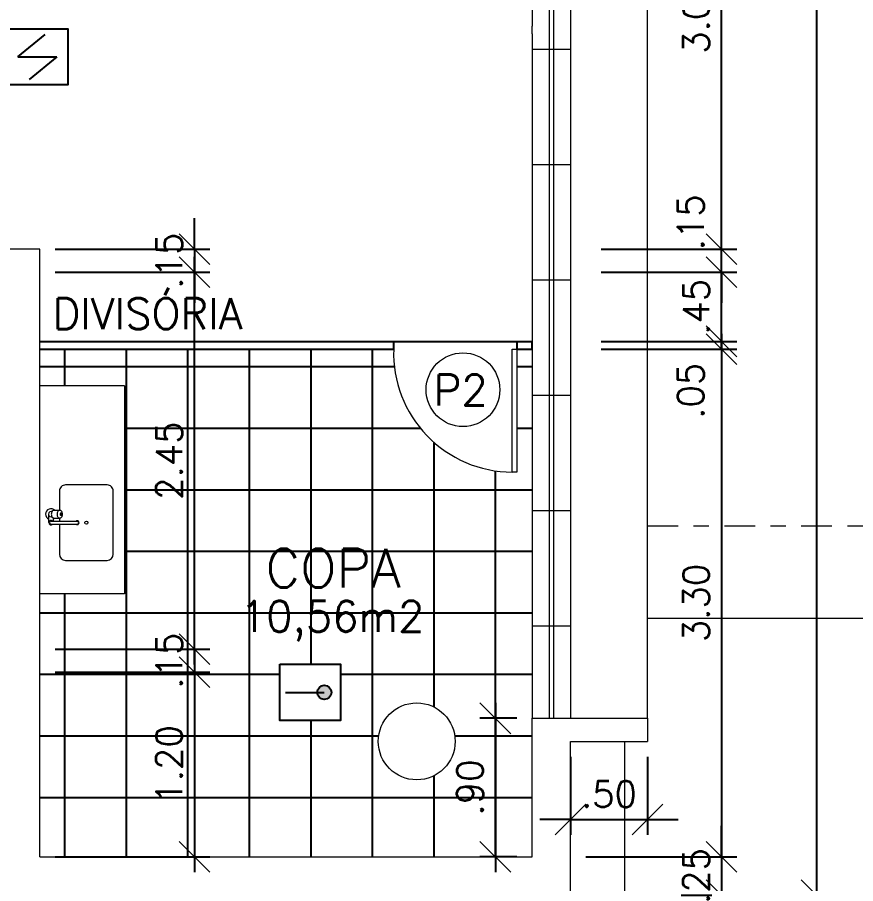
# Model space of a CAD drawing. Header units: millimetres. Extents: x 521 to 1055, y 261 to 520.
# Drawn here: x 578.09 to 583.54, y 287.04 to 292.67 of the extents above; entities that cross this region are included whole.
import ezdxf
from ezdxf.enums import TextEntityAlignment as Align

# ---------------------------------------------------------------- set-up
doc = ezdxf.new("R2010")
doc.units = ezdxf.units.MM
doc.linetypes.add('CONTINU', pattern=[0])
doc.linetypes.add('DASHDOT', pattern=[1, 0.5, -0.25, 0, -0.25])
doc.layers.add('0.1', color=8, linetype='Continuous', lineweight=13)
doc.layers.add('ppci', color=8, linetype='Continuous')
doc.styles.add('ROMANS', font='romans')
doc.styles.get("Standard").update_dxf_attribs({"font": 'romans.shx'})
doc.dimstyles.new('Fares Eng - 50', dxfattribs={"dimscale": 2, "dimtxt": 0.085, "dimasz": 0.1, "dimexe": 0.05, "dimexo": 0.05, "dimgap": 0.04, "dimtad": 1, "dimzin": 4, "dimdsep": 46, "dimtxsty": 'ROMANS', "dimblk1": 'OBLIQUE', "dimblk2": 'OBLIQUE', "dimsah": 1, "dimcen": 0.05, "dimdle": 0.05, "dimclrd": 8, "dimclre": 8, "dimclrt": 8, "dimaunit": 1, "dimadec": 0, "dimazin": 0, "dimtfac": 1, "dimtix": 1, "dimtmove": 2, "dimatfit": 0, "dimldrblk": 'OPEN90', "dimfxl": 1, "dimtolj": 1, "dimtzin": 0, "dimarcsym": 0})

# ---------------------------------------------------------------- blocks, each defined once
blk = doc.blocks.new('_OBLIQUE')
at = {"color": 0, "linetype": 'ByBlock'}
blk.add_line((-0.5, -0.5), (0.5, 0.5), dxfattribs=at)
blk = doc.blocks.new('*D1638')
at = {"layer": '0.1', "color": 8, "linetype": 'CONTINU', "lineweight": -2, "transparency": 16777216}
for p, q in [((581.6877410264082, 287.8644788319042), (581.6877410264082, 287.3567541056951)), ((582.1877410264082, 287.8644788319042), (582.1877410264082, 287.3567541056951)), ((581.6877410264082, 287.4567541056952), (581.4877410264081, 287.4567541056952)), ((581.6877410264082, 287.4567541056952), (582.1877410264082, 287.4567541056952)), ((582.1877410264082, 287.4567541056952), (582.3877410264082, 287.4567541056952))]:
    blk.add_line(p, q, dxfattribs=at)
at = {"layer": 'DEFPOINTS', "color": 0, "linetype": 'CONTINU', "lineweight": -2, "transparency": 16777216}
for p in [(581.6877410264082, 287.9644788319042), (582.1877410264082, 287.9644788319042), (582.1877410264082, 287.4567541056952)]:
    blk.add_point(p, dxfattribs=at)
at = {"layer": '0.1', "color": 8, "linetype": 'CONTINU', "lineweight": -2, "transparency": 16777216, "xscale": 0.2, "yscale": 0.2, "zscale": 0.2}
blk.add_blockref('_OBLIQUE', (581.6877410264082, 287.4567541056952), dxfattribs=at)
at = {"layer": '0.1', "color": 8, "linetype": 'CONTINU', "lineweight": -2, "transparency": 16777216, "xscale": 0.2, "yscale": 0.2, "zscale": 0.2, "rotation": 180}
blk.add_blockref('_OBLIQUE', (582.1877410264082, 287.4567541056952), dxfattribs=at)
at = {"layer": '0.1', "color": 8, "linetype": 'CONTINU', "transparency": 16777216, "insert": (581.9377410264082, 287.6217541056952), "char_height": 0.17, "attachment_point": 5, "style": 'ROMANS'}
blk.add_mtext('\\A1;.50', dxfattribs=at)
blk = doc.blocks.new('_Open90')
at = {"color": 0, "linetype": 'ByBlock', "lineweight": -2}
for p, q in [((-0.5, 0.5), (0, 0)), ((0, 0), (-1, 0)), ((0, 0), (-0.5, -0.5))]:
    blk.add_line(p, q, dxfattribs=at)
blk = doc.blocks.new('*D1648')
at = {"layer": '0.1', "color": 8, "linetype": 'CONTINU', "lineweight": -2, "transparency": 16777216}
for p, q in [((581.198797605894, 288.2144788319042), (581.198797605894, 287.1144788319041)), ((581.3377410264084, 288.1144788319041), (581.098797605894, 288.1144788319041)), ((581.3377410264084, 287.2144788319042), (581.098797605894, 287.2144788319042))]:
    blk.add_line(p, q, dxfattribs=at)
at = {"layer": 'DEFPOINTS', "color": 0, "linetype": 'CONTINU', "lineweight": -2, "transparency": 16777216}
for p in [(581.4377410264084, 288.1144788319041), (581.198797605894, 287.2144788319042), (581.4377410264084, 287.2144788319042)]:
    blk.add_point(p, dxfattribs=at)
at = {"layer": '0.1', "color": 8, "linetype": 'CONTINU', "lineweight": -2, "transparency": 16777216, "xscale": 0.2, "yscale": 0.2, "zscale": 0.2}
for p, rotation in [((581.198797605894, 288.1144788319041), 90), ((581.198797605894, 287.2144788319042), 270)]:
    blk.add_blockref('_OBLIQUE', p, dxfattribs=dict(at, rotation=rotation))
at = {"layer": '0.1', "color": 8, "linetype": 'CONTINU', "transparency": 16777216, "insert": (581.0337976058939, 287.6644788319042), "char_height": 0.17, "attachment_point": 5, "rotation": 90, "style": 'ROMANS'}
blk.add_mtext('\\A1;.90', dxfattribs=at)
blk = doc.blocks.new('*D1444')
at = {"layer": '0.1', "color": 8, "linetype": 'CONTINU', "lineweight": -2, "transparency": 16777216}
for p, q in [((582.6692367868156, 287.2144788319042), (582.6692367868156, 287.4144788319041)), ((581.7877410264084, 287.2144788319042), (582.7692367868157, 287.2144788319042)), ((582.6692367868156, 287.2144788319042), (582.6692367868156, 286.9644788319042)), ((581.7877410264084, 286.9644788319042), (582.7692367868157, 286.9644788319042)), ((582.6692367868156, 286.9644788319042), (582.6692367868156, 286.7644788319042))]:
    blk.add_line(p, q, dxfattribs=at)
at = {"layer": 'DEFPOINTS', "color": 0, "linetype": 'CONTINU', "lineweight": -2, "transparency": 16777216}
for p in [(581.6877410264084, 287.2144788319042), (581.6877410264084, 286.9644788319042), (582.6692367868156, 286.9644788319042)]:
    blk.add_point(p, dxfattribs=at)
at = {"layer": '0.1', "color": 8, "linetype": 'CONTINU', "lineweight": -2, "transparency": 16777216, "xscale": 0.2, "yscale": 0.2, "zscale": 0.2}
for p, rotation in [((582.6692367868156, 287.2144788319042), 270), ((582.6692367868156, 286.9644788319042), 90)]:
    blk.add_blockref('_OBLIQUE', p, dxfattribs=dict(at, rotation=rotation))
at = {"layer": '0.1', "color": 8, "linetype": 'CONTINU', "transparency": 16777216, "insert": (582.5042367868156, 287.0894788319042), "char_height": 0.17, "attachment_point": 5, "rotation": 90, "style": 'ROMANS'}
blk.add_mtext('\\A1;.25', dxfattribs=at)
blk = doc.blocks.new('*D1445')
at = {"layer": '0.1', "color": 8, "linetype": 'CONTINU', "lineweight": -2, "transparency": 16777216}
for p, q in [((583.287947149269, 309.1144788319046), (583.287947149269, 286.8644788319041)), ((582.8692367868157, 309.0144788319046), (583.387947149269, 309.0144788319046)), ((582.8692367868157, 286.9644788319042), (583.387947149269, 286.9644788319042))]:
    blk.add_line(p, q, dxfattribs=at)
at = {"layer": 'DEFPOINTS', "color": 0, "linetype": 'CONTINU', "lineweight": -2, "transparency": 16777216}
for p in [(582.7692367868157, 309.0144788319046), (582.7692367868157, 286.9644788319042), (583.287947149269, 286.9644788319042)]:
    blk.add_point(p, dxfattribs=at)
at = {"layer": '0.1', "color": 8, "linetype": 'CONTINU', "lineweight": -2, "transparency": 16777216, "xscale": 0.2, "yscale": 0.2, "zscale": 0.2}
for p, rotation in [((583.287947149269, 309.0144788319046), 90), ((583.287947149269, 286.9644788319042), 270)]:
    blk.add_blockref('_OBLIQUE', p, dxfattribs=dict(at, rotation=rotation))
at = {"layer": '0.1', "color": 8, "linetype": 'CONTINU', "transparency": 16777216, "insert": (583.122947149269, 297.9894788319045), "char_height": 0.17, "attachment_point": 5, "rotation": 90, "style": 'ROMANS'}
blk.add_mtext('\\A1;22.05', dxfattribs=at)
blk = doc.blocks.new('*D1458')
at = {"layer": '0.1', "color": 8, "linetype": 'CONTINU', "lineweight": -2, "transparency": 16777216}
for p, q in [((579.2425919390752, 288.5644788319042), (579.2425919390752, 288.7644788319042)), ((578.3377410264083, 288.5644788319042), (579.3425919390752, 288.5644788319042)), ((579.2425919390752, 288.5644788319042), (579.2425919390752, 288.4144788319042)), ((578.3377410264083, 288.4144788319042), (579.3425919390752, 288.4144788319042)), ((579.2425919390752, 288.4144788319042), (579.2425919390752, 288.2144788319042))]:
    blk.add_line(p, q, dxfattribs=at)
at = {"layer": 'DEFPOINTS', "color": 0, "linetype": 'CONTINU', "lineweight": -2, "transparency": 16777216}
for p in [(578.2377410264082, 288.5644788319042), (578.2377410264082, 288.4144788319042), (579.2425919390752, 288.4144788319042)]:
    blk.add_point(p, dxfattribs=at)
at = {"layer": '0.1', "color": 8, "linetype": 'CONTINU', "lineweight": -2, "transparency": 16777216, "xscale": 0.2, "yscale": 0.2, "zscale": 0.2}
for p, rotation in [((579.2425919390752, 288.5644788319042), 270), ((579.2425919390752, 288.4144788319042), 90)]:
    blk.add_blockref('_OBLIQUE', p, dxfattribs=dict(at, rotation=rotation))
at = {"layer": '0.1', "color": 8, "linetype": 'CONTINU', "transparency": 16777216, "insert": (579.0775919390751, 288.4894788319043), "char_height": 0.17, "attachment_point": 5, "rotation": 90, "style": 'ROMANS'}
blk.add_mtext('\\A1;.15', dxfattribs=at)
blk = doc.blocks.new('*D1459')
at = {"layer": '0.1', "color": 8, "lineweight": -2, "transparency": 16777216}
for p, q in [((579.2425919390752, 288.5144788319042), (579.2425919390752, 287.1144788319043)), ((578.3377410264083, 288.4144788319042), (579.3425919390752, 288.4144788319042)), ((578.3377410264084, 287.2144788319043), (579.3425919390752, 287.2144788319043))]:
    blk.add_line(p, q, dxfattribs=at)
at = {"layer": 'DEFPOINTS', "color": 0, "lineweight": -2, "transparency": 16777216}
for p in [(578.2377410264082, 288.4144788319042), (578.2377410264083, 287.2144788319043), (579.2425919390752, 287.2144788319043)]:
    blk.add_point(p, dxfattribs=at)
at = {"layer": '0.1', "color": 8, "lineweight": -2, "transparency": 16777216, "xscale": 0.2, "yscale": 0.2, "zscale": 0.2}
for p, rotation in [((579.2425919390752, 288.4144788319042), 90), ((579.2425919390752, 287.2144788319043), 270)]:
    blk.add_blockref('_OBLIQUE', p, dxfattribs=dict(at, rotation=rotation))
at = {"layer": '0.1', "color": 8, "transparency": 16777216, "insert": (579.0775919390751, 287.8144788319043), "char_height": 0.17, "attachment_point": 5, "rotation": 90, "style": 'ROMANS'}
blk.add_mtext('\\A1;1.20', dxfattribs=at)
blk = doc.blocks.new('*D1460')
at = {"layer": '0.1', "color": 8, "linetype": 'CONTINU', "lineweight": -2, "transparency": 16777216}
for p, q in [((579.2425919390752, 291.1644788319043), (579.2425919390752, 291.3644788319043)), ((578.3377410264084, 291.1644788319043), (579.3425919390752, 291.1644788319043)), ((579.2425919390752, 291.1644788319043), (579.2425919390752, 291.0144788319042)), ((578.3377410264084, 291.0144788319042), (579.3425919390752, 291.0144788319042)), ((579.2425919390752, 291.0144788319042), (579.2425919390752, 290.8144788319042))]:
    blk.add_line(p, q, dxfattribs=at)
at = {"layer": 'DEFPOINTS', "color": 0, "linetype": 'CONTINU', "lineweight": -2, "transparency": 16777216}
for p in [(578.2377410264083, 291.1644788319043), (578.2377410264083, 291.0144788319042), (579.2425919390752, 291.0144788319042)]:
    blk.add_point(p, dxfattribs=at)
at = {"layer": '0.1', "color": 8, "linetype": 'CONTINU', "lineweight": -2, "transparency": 16777216, "xscale": 0.2, "yscale": 0.2, "zscale": 0.2}
for p, rotation in [((579.2425919390752, 291.1644788319043), 270), ((579.2425919390752, 291.0144788319042), 90)]:
    blk.add_blockref('_OBLIQUE', p, dxfattribs=dict(at, rotation=rotation))
at = {"layer": '0.1', "color": 8, "linetype": 'CONTINU', "transparency": 16777216, "insert": (579.0775919390751, 291.0894788319043), "char_height": 0.17, "attachment_point": 5, "rotation": 90, "style": 'ROMANS'}
blk.add_mtext('\\A1;.15', dxfattribs=at)
blk = doc.blocks.new('*D1461')
at = {"layer": '0.1', "color": 8, "linetype": 'CONTINU', "lineweight": -2, "transparency": 16777216}
for p, q in [((579.2425919390752, 288.4644788319042), (579.2425919390752, 291.1144788319043)), ((578.3377410264084, 291.0144788319042), (579.3425919390752, 291.0144788319042)), ((578.3377410264083, 288.5644788319042), (579.3425919390752, 288.5644788319042))]:
    blk.add_line(p, q, dxfattribs=at)
at = {"layer": 'DEFPOINTS', "color": 0, "linetype": 'CONTINU', "lineweight": -2, "transparency": 16777216}
for p in [(578.2377410264083, 291.0144788319042), (579.2425919390752, 291.0144788319042), (578.2377410264082, 288.5644788319042)]:
    blk.add_point(p, dxfattribs=at)
at = {"layer": '0.1', "color": 8, "linetype": 'CONTINU', "lineweight": -2, "transparency": 16777216, "xscale": 0.2, "yscale": 0.2, "zscale": 0.2}
for p, rotation in [((579.2425919390752, 291.0144788319042), 90), ((579.2425919390752, 288.5644788319042), 270)]:
    blk.add_blockref('_OBLIQUE', p, dxfattribs=dict(at, rotation=rotation))
at = {"layer": '0.1', "color": 8, "linetype": 'CONTINU', "transparency": 16777216, "insert": (579.0775919390751, 289.7894788319043), "char_height": 0.17, "attachment_point": 5, "rotation": 90, "style": 'ROMANS'}
blk.add_mtext('\\A1;2.45', dxfattribs=at)
blk = doc.blocks.new('*D1476')
at = {"layer": '0.1', "color": 8, "linetype": 'CONTINU', "lineweight": -2, "transparency": 16777216}
for p, q in [((582.6692367868156, 290.6144788319043), (582.6692367868156, 287.1144788319088)), ((581.8877410264078, 290.5144788319043), (582.7692367868157, 290.5144788319043)), ((581.8877410264084, 287.2144788319088), (582.7692367868157, 287.2144788319088))]:
    blk.add_line(p, q, dxfattribs=at)
at = {"layer": 'DEFPOINTS', "color": 0, "linetype": 'CONTINU', "lineweight": -2, "transparency": 16777216}
for p in [(581.7877410264077, 290.5144788319043), (581.7877410264084, 287.2144788319088), (582.6692367868156, 287.2144788319088)]:
    blk.add_point(p, dxfattribs=at)
at = {"layer": '0.1', "color": 8, "linetype": 'CONTINU', "lineweight": -2, "transparency": 16777216, "xscale": 0.2, "yscale": 0.2, "zscale": 0.2}
for p, rotation in [((582.6692367868156, 290.5144788319043), 90), ((582.6692367868156, 287.2144788319088), 270)]:
    blk.add_blockref('_OBLIQUE', p, dxfattribs=dict(at, rotation=rotation))
at = {"layer": '0.1', "color": 8, "linetype": 'CONTINU', "transparency": 16777216, "insert": (582.5042367868156, 288.8644788319066), "char_height": 0.17, "attachment_point": 5, "rotation": 90, "style": 'ROMANS'}
blk.add_mtext('\\A1;3.30', dxfattribs=at)
blk = doc.blocks.new('*D1477')
at = {"layer": '0.1', "color": 8, "linetype": 'CONTINU', "lineweight": -2, "transparency": 16777216}
for p, q in [((582.6692367868156, 291.164478831909), (582.6692367868156, 291.364478831909)), ((581.8877410264078, 291.164478831909), (582.7692367868157, 291.164478831909)), ((582.6692367868156, 291.0144788319089), (582.6692367868156, 291.164478831909)), ((581.8877410264078, 291.0144788319089), (582.7692367868157, 291.0144788319089)), ((582.6692367868156, 291.0144788319089), (582.6692367868156, 290.8144788319089))]:
    blk.add_line(p, q, dxfattribs=at)
at = {"layer": 'DEFPOINTS', "color": 0, "linetype": 'CONTINU', "lineweight": -2, "transparency": 16777216}
for p in [(581.7877410264077, 291.164478831909), (582.6692367868156, 291.164478831909), (581.7877410264077, 291.0144788319089)]:
    blk.add_point(p, dxfattribs=at)
at = {"layer": '0.1', "color": 8, "linetype": 'CONTINU', "lineweight": -2, "transparency": 16777216, "xscale": 0.2, "yscale": 0.2, "zscale": 0.2}
for p, rotation in [((582.6692367868156, 291.164478831909), 270), ((582.6692367868156, 291.0144788319089), 90)]:
    blk.add_blockref('_OBLIQUE', p, dxfattribs=dict(at, rotation=rotation))
at = {"layer": '0.1', "color": 8, "linetype": 'CONTINU', "transparency": 16777216, "insert": (582.4692367868155, 291.3384389607502), "char_height": 0.17, "attachment_point": 5, "rotation": 90, "style": 'ROMANS'}
blk.add_mtext('\\A1;.15', dxfattribs=at)
blk = doc.blocks.new('ÁREA')
for p in [(4.97462945148186e-05, 0.003761569252461072), (0, 0)]:
    blk.add_attdef('COMPARTIMENTO', text='', height=0.0025).set_placement(p, align=Align.CENTER)
at = {"color": 1}
for p in [(-4.97462945148186e-05, -0.003761569252461072), (-9.94925890296372e-05, -0.007523138504922144)]:
    blk.add_attdef('ÁREA', text='', height=0.002, dxfattribs=at).set_placement(p, align=Align.CENTER)
blk = doc.blocks.new('PIA')
for p, q in [((-2.273736754432321e-15, 0.2449999999999767), (0.04354356076254134, 0.2449999999999767)), ((0.01000000000001819, 0.2300000000000176), (0.009999999999959073, 0.06000000000000172)), ((0.01000000000000227, 0.2150000000000585), (0.03087115640117418, 0.2150000000000585)), ((0.03, 0.1750000000000108), (0.00999999999998863, 0.1750000000000108))]:
    blk.add_line(p, q)
blk.add_lwpolyline([(-0.01000000000000682, 0.2300000000000176), (-0.00999999999996362, 0.06000000000000172)])
for points in [[(0.07999999999999545, 0.1727766797585258), (0.07999999999999545, 0.2103768939877267, 0.133256151078858), (0.07825790783494994, 0.2167974511967821, 0.1067562697216193), (0.07267766952966667, 0.2228768939877176, 0.08282752964101038), (0.06490383717337408, 0.2266340192206547, 0.07135174875314108), (0.05500000000000455, 0.2280545635173888, 0.07135174875312217), (0.04509616282662137, 0.2266340192206547, 0.08282752964099814), (0.03732233047032878, 0.2228768939877176, 0.1067562697216379), (0.0317420921650455, 0.2167974511967821, 0.1332561510788669), (0.03, 0.2103768939877267), (0.03, 0.1727766797585258)], [(-0.00999999999999318, 0.1750000000000108), (-0.205, 0.1750000000000176, 0.4142135623730951), (-0.2450000000000068, 0.1350000000000176), (-0.245, -0.1349999999999915, 0.4142135623730951), (-0.205, -0.1749999999999824), (0.2049999999999955, -0.1749999999999915, 0.4142135623730951), (0.2450000000000023, -0.1349999999999915), (0.2449999999999955, 0.1350000000000176, 0.414213562373096), (0.2049999999999955, 0.1750000000000108), (0.07999999999999545, 0.1750000000000108)]]:
    blk.add_lwpolyline(points, format="xyb")
at = {"color": 8}
for points in [[(0.045986121811261, 0.2449999999999676, 0.2632653416268354), (0.03750000000000455, 0.2300000000000176), (0.03749999999999091, 0.2230014266887969)], [(0.07250000000000227, 0.2230014266887969), (0.07250000000000455, 0.2300000000000176, 0.5464635058180238), (0.04770953866707549, 0.245909090909088, 0.5464635058180238)]]:
    blk.add_lwpolyline(points, format="xyb", dxfattribs=at)
blk.add_lwpolyline([(0.03, 0.1727766797585258, 0.133256151078858), (0.0317420921650455, 0.1663561225494726, 0.1067562697216193), (0.03732233047032878, 0.1602766797585099, 0.08282752964099754), (0.04509616282662137, 0.1565195545256023, 0.07135174875310642), (0.05500000000000455, 0.1550990102288659, 0.07135174875312841), (0.06490383717337408, 0.1565195545256023, 0.08282752964096539), (0.07267766952966667, 0.1602766797585099, 0.1067562697216041), (0.07825790783494994, 0.1663561225494726, 0.1332561510788969), (0.07999999999999545, 0.1727766797585258, 0.133256151078858), (0.07825790783494994, 0.1791972369675812, 0.1067562697216193), (0.07267766952966667, 0.1852766797585167, 0.08282752964101038), (0.06490383717337408, 0.1890338049914538, 0.07135174875314108), (0.05500000000000455, 0.1904543492881879, 0.07135174875312217), (0.04509616282662137, 0.1890338049914538, 0.08282752964099814), (0.03732233047032878, 0.1852766797585167, 0.1067562697216379), (0.0317420921650455, 0.1791972369675812, 0.1332561510788669)], format="xyb", close=True)
blk.add_lwpolyline([(0.06249999999999773, 0.1652766797585349, 0.1332561510789247), (0.0619773723504818, 0.1672028469212404, 0.1067562697216326), (0.06030330085890228, 0.1690266797585303, 0.08282752964098952), (0.0579711511520145, 0.1701538173284115, 0.07135174875314322), (0.05500000000000455, 0.1705799806174167, 0.0713517487531746), (0.05202884884798095, 0.1701538173284115, 0.08282752964091725), (0.04969669914110682, 0.1690266797585303, 0.1067562697215655), (0.04802262764951365, 0.1672028469212404, 0.1332561510788154), (0.04749999999999772, 0.1652766797585349, 0.1332561510789247), (0.04802262764951365, 0.1633505125957976, 0.1067562697216326), (0.04969669914110682, 0.1615266797585076, 0.08282752964095197), (0.05202884884798095, 0.160399542188656, 0.07135174875313267), (0.05500000000000455, 0.1599733788996212, 0.07135174875303825), (0.0579711511520145, 0.160399542188656, 0.08282752964098399), (0.06030330085890228, 0.1615266797585076, 0.106756269721622), (0.0619773723504818, 0.1633505125957976, 0.1332561510787654)], format="xyb", close=True, dxfattribs=at)
blk.add_circle((-2.273736754432321e-15, -5.551115123125783e-16), 0.009999999999999998)
for centre, radius, start, end in [((-2.273736754432321e-15, 0.2300000000000176), 0.015, 311.8103148957726, 228.1896851042274), ((-2.273736754432321e-15, 0.2300000000000176), 0.01, 0.000213743340401082, 180.000213743371), ((0.04354356076254134, 0.2549999999999676), 0.01, 270, 294.6199773288175), ((-2.273736754432321e-15, 0.06000000000000172), 0.01, 180.0001178779924, 0.000117877961845556)]:
    blk.add_arc(centre, radius, start, end)
for centre, radius, start, end in [((0.05500000000000455, 0.2300000000000176), 0.035, 315.584691402812, 154.6230664749245), ((0.05500000000000455, 0.2300000000000176), 0.035, 205.3769335250748, 224.415308597188), ((-2.273736754432321e-15, 0.06000000000000172), 0.0125, 143.130102353961, 36.86989764603902)]:
    blk.add_arc(centre, radius, start, end, dxfattribs=at)
blk = doc.blocks.new('*D1742')
at = {"layer": '0.1', "color": 8, "linetype": 'CONTINU', "lineweight": -2, "transparency": 16777216}
for p, q in [((582.6692367868156, 290.5644788319044), (582.6692367868156, 290.7644788319043)), ((581.8877410264078, 290.5644788319044), (582.7692367868157, 290.5644788319044)), ((582.6692367868156, 290.5144788319043), (582.6692367868156, 290.5644788319044)), ((581.8877410264078, 290.5144788319043), (582.7692367868157, 290.5144788319043)), ((582.6692367868156, 290.5144788319043), (582.6692367868156, 290.3144788319043))]:
    blk.add_line(p, q, dxfattribs=at)
at = {"layer": 'DEFPOINTS', "color": 0, "linetype": 'CONTINU', "lineweight": -2, "transparency": 16777216}
for p in [(581.7877410264077, 290.5644788319044), (582.6692367868156, 290.5644788319044), (581.7877410264077, 290.5144788319043)]:
    blk.add_point(p, dxfattribs=at)
at = {"layer": '0.1', "color": 8, "linetype": 'CONTINU', "lineweight": -2, "transparency": 16777216, "xscale": 0.2, "yscale": 0.2, "zscale": 0.2}
for p, rotation in [((582.6692367868156, 290.5644788319044), 270), ((582.6692367868156, 290.5144788319043), 90)]:
    blk.add_blockref('_OBLIQUE', p, dxfattribs=dict(at, rotation=rotation))
at = {"layer": '0.1', "color": 8, "linetype": 'CONTINU', "transparency": 16777216, "insert": (582.4692367868155, 290.2438835345904), "char_height": 0.17, "attachment_point": 5, "rotation": 90, "style": 'ROMANS'}
blk.add_mtext('\\A1;.05', dxfattribs=at)
blk = doc.blocks.new('*D1743')
at = {"layer": '0.1', "color": 8, "linetype": 'CONTINU', "lineweight": -2, "transparency": 16777216}
for p, q in [((582.6692367868156, 291.0144788319089), (582.6692367868156, 291.2144788319089)), ((581.8877410264078, 291.0144788319089), (582.7692367868157, 291.0144788319089)), ((582.6692367868156, 290.5644788319044), (582.6692367868156, 291.0144788319089)), ((581.8877410264078, 290.5644788319044), (582.7692367868157, 290.5644788319044)), ((582.6692367868156, 290.5644788319044), (582.6692367868156, 290.3644788319044))]:
    blk.add_line(p, q, dxfattribs=at)
at = {"layer": 'DEFPOINTS', "color": 0, "linetype": 'CONTINU', "lineweight": -2, "transparency": 16777216}
for p in [(581.7877410264077, 291.0144788319089), (582.6692367868156, 291.0144788319089), (581.7877410264077, 290.5644788319044)]:
    blk.add_point(p, dxfattribs=at)
at = {"layer": '0.1', "color": 8, "linetype": 'CONTINU', "lineweight": -2, "transparency": 16777216, "xscale": 0.2, "yscale": 0.2, "zscale": 0.2}
for p, rotation in [((582.6692367868156, 291.0144788319089), 270), ((582.6692367868156, 290.5644788319044), 90)]:
    blk.add_blockref('_OBLIQUE', p, dxfattribs=dict(at, rotation=rotation))
at = {"layer": '0.1', "color": 8, "linetype": 'CONTINU', "transparency": 16777216, "insert": (582.5042367868156, 290.7894788319067), "char_height": 0.17, "attachment_point": 5, "rotation": 90, "style": 'ROMANS'}
blk.add_mtext('\\A1;.45', dxfattribs=at)
blk = doc.blocks.new('*D1744')
at = {"layer": '0.1', "color": 8, "linetype": 'CONTINU', "lineweight": -2, "transparency": 16777216}
for p, q in [((582.6692367868156, 291.064478831909), (582.6692367868156, 294.3144788319045)), ((581.8877410264078, 294.2144788319044), (582.7692367868157, 294.2144788319044)), ((581.8877410264078, 291.164478831909), (582.7692367868157, 291.164478831909))]:
    blk.add_line(p, q, dxfattribs=at)
at = {"layer": 'DEFPOINTS', "color": 0, "linetype": 'CONTINU', "lineweight": -2, "transparency": 16777216}
for p in [(581.7877410264077, 294.2144788319044), (582.6692367868156, 294.2144788319044), (581.7877410264077, 291.164478831909)]:
    blk.add_point(p, dxfattribs=at)
at = {"layer": '0.1', "color": 8, "linetype": 'CONTINU', "lineweight": -2, "transparency": 16777216, "xscale": 0.2, "yscale": 0.2, "zscale": 0.2}
for p, rotation in [((582.6692367868156, 294.2144788319044), 90), ((582.6692367868156, 291.164478831909), 270)]:
    blk.add_blockref('_OBLIQUE', p, dxfattribs=dict(at, rotation=rotation))
at = {"layer": '0.1', "color": 8, "linetype": 'CONTINU', "transparency": 16777216, "insert": (582.5042367868156, 292.6894788319068), "char_height": 0.17, "attachment_point": 5, "rotation": 90, "style": 'ROMANS'}
blk.add_mtext('\\A1;3.05', dxfattribs=at)

msp = doc.modelspace()

# ---------------------------------------------------------------- hatches: boundary and pattern name
at = {"layer": '0.1', "linetype": 'CONTINU', "lineweight": -2}
h = msp.add_hatch(dxfattribs=at)
h.set_pattern_fill('_USER', color=8, scale=0.4, style=0, double=1, pattern_type=0)
h.set_pattern_definition([(0, (0, 0), (0, 0.4), []), (90, (0, 0), (-0.4, 2.449212707644755e-17), [])])
h.paths.add_polyline_path([(581.437741026408, 290.4644788319044), (581.4377410264083, 290.5144788319043), (581.3377410264083, 290.5144788319043), (581.3377410264083, 289.7144788319042), (581.3077410264178, 289.7144788319042, -0.4220514271904161), (580.537741026408, 290.5144788319043), (578.2377410264083, 290.5144788319043), (578.2377410264083, 290.2764424529209), (578.7877410264083, 290.276442452921), (578.7877410264083, 288.9227497327927), (578.2377410264083, 288.9227497327927), (578.2377410264083, 287.2144788319041), (581.4377410264084, 287.2144788319042), (581.4377410264084, 288.1144788319041)])
h.paths.add_polyline_path([(580.9377410264083, 287.9644788319044, -1), (580.4377410264083, 287.9644788319044, -1)], flags=16)
h.paths.add_polyline_path([(581.1612976058939, 287.4479312128566), (581.1612976058939, 287.8810264509519), (580.9062976058939, 287.8810264509519), (580.9062976058939, 287.4479312128566)], flags=24)
h.paths.add_polyline_path([(579.205091939075, 288.2729312128566), (579.205091939075, 288.7060264509519), (578.950091939075, 288.7060264509519), (578.950091939075, 288.2729312128566)], flags=24)
h.paths.add_polyline_path([(579.205091939075, 287.5250740699995), (579.205091939075, 288.103883593809), (578.950091939075, 288.103883593809), (578.950091939075, 287.5250740699995)], flags=24)
h.paths.add_polyline_path([(579.205091939075, 289.4879312128567), (579.205091939075, 290.0910264509519), (578.950091939075, 290.0910264509519), (578.950091939075, 289.4879312128567)], flags=24)
h.paths.add_polyline_path([(579.6174853165726, 288.9027549389535), (580.6710567451439, 288.9027549389535), (580.6710567451439, 289.2777549389535), (579.6174853165726, 289.2777549389535)], flags=24)
h.paths.add_polyline_path([(579.4543048582558, 288.5796810312113), (580.8209715249226, 288.5796810312113), (580.8209715249226, 288.9368238883541), (579.4543048582558, 288.9368238883541)], flags=24)
h.paths.add_polyline_path([(579.7971942469102, 288.4653658798232), (580.1929899313972, 288.4653658798232), (580.1929899313972, 288.100949286815), (579.7971942469102, 288.100949286815)], flags=16)
at = {"layer": 'ppci', "linetype": 'Continuous'}
msp.add_hatch(color=10, dxfattribs=at).paths.add_polyline_path([(580.040979218553, 288.2831575833191, 1), (580.1327709486382, 288.2831575833191, 1)])

# ---------------------------------------------------------------- linework, layer by layer
at = {"layer": '0.1', "color": 8, "linetype": 'CONTINU'}
for p, q in [((582.1877410264082, 288.1144788319042), (582.1877410264082, 309.0144788319046)), ((581.5477410264087, 308.7644788319046), (581.5477410264082, 288.1144788319043)), ((581.5777410264083, 308.7644788319045), (581.5777410264084, 288.1144788319042)), ((581.6877410264083, 308.7644788319045), (581.6877410264084, 288.1144788319042)), ((581.4377410264083, 294.3144788319043), (581.4377410264082, 292.6144788319044)), ((581.4377410264082, 292.5644788319044), (581.4377410264083, 292.6144788319044)), ((581.4377410264082, 292.5644788319044), (581.4377410264083, 290.5644788319044)), ((581.4377410264083, 292.4644788319042), (581.6877410264084, 292.4644788319042)), ((581.4377410264082, 291.7144788319042), (581.6877410264084, 291.7144788319042)), ((581.4377410264082, 290.9644788319042), (581.6877410264084, 290.9644788319042)), ((581.4377410264083, 290.5144788319043), (581.4377410264083, 290.2144788319042)), ((581.437741026408, 290.4644788319044), (581.4377410264082, 288.1144788319043)), ((578.7877410264083, 290.276442452921), (578.2377410264083, 290.2764424529209)), ((578.7877410264083, 290.276442452921), (578.7877410264083, 288.9227497327927)), ((581.4377410264082, 290.2144788319042), (581.6877410264084, 290.2144788319042)), ((581.4377410264082, 289.4644788319041), (581.6877410264084, 289.464478831904)), ((578.7877410264083, 288.9227497327927), (578.2377410264083, 288.9227497327927)), ((581.4377410264079, 288.714478831904), (581.6877410264082, 288.714478831904))]:
    msp.add_line(p, q, dxfattribs=at)
at = {"layer": '0.1', "color": 7}
for p, q in [((578.2377410264083, 291.1644788319043), (575.0877410264084, 291.1644788319043)), ((578.2377410264083, 287.2144788319043), (578.2377410264083, 291.1644788319043)), ((581.4377410264084, 287.2144788319042), (581.4377410264084, 288.1144788319041)), ((581.4377410264085, 288.1144788319042), (582.1877410264082, 288.1144788319042)), ((582.1877410264082, 288.1144788319042), (582.1877410264082, 287.9644788319042)), ((581.6877410264084, 286.9644788319042), (581.6877410264084, 287.9644788319042)), ((581.6877410264082, 287.9644788319042), (582.1877410264082, 287.9644788319042)), ((578.2377410264083, 287.2144788319041), (581.4377410264084, 287.2144788319042))]:
    msp.add_line(p, q, dxfattribs=at)
at = {"layer": '0.1', "color": 8, "linetype": 'CONTINU', "lineweight": -2}
for p, q in [((578.2377410264083, 290.5644788319043), (580.5377410264084, 290.5644788319044)), ((580.5377410264083, 290.5144788319043), (580.5377410264083, 290.5644788319044)), ((580.5377410264084, 290.5644788319044), (581.3377410264083, 290.5644788319044)), ((581.3377410264083, 290.5644788319044), (581.3377410264083, 290.5144788319043)), ((581.3377410264081, 290.5644788319044), (581.4377410264083, 290.5644788319044)), ((581.4377410264083, 290.5144788319043), (581.4377410264083, 290.5644788319044)), ((578.2377410264083, 290.5144788319043), (580.5377410264084, 290.5144788319043)), ((581.3377410264081, 290.5144788319043), (581.4377410264083, 290.5144788319043))]:
    msp.add_line(p, q, dxfattribs=at)
at = {"layer": '0.1', "color": 8, "linetype": 'DASHDOT', "ltscale": 0.4}
msp.add_line((582.1877410264083, 289.3644788319045), (590.3161027264913, 289.3644788319043), dxfattribs=at)
at = {"layer": '0.1', "color": 8}
for p, q in [((582.1877410264082, 288.7644788319046), (590.3161027264912, 288.7644788319043)), ((582.0377410264082, 287.9644788319042), (582.0377410264082, 284.0144788319044))]:
    msp.add_line(p, q, dxfattribs=at)
msp.add_lwpolyline([(581.307741026408, 289.7144788319042), (581.307741026408, 290.5144788319043), (581.3377410264083, 290.5144788319043), (581.3377410264083, 289.7144788319042)], close=True, dxfattribs=at)
msp.add_circle((580.9884157974636, 290.2502802467419), 0.2396438343701963, dxfattribs=at)
at = {"layer": '0.1', "color": 7}
msp.add_circle((580.6877410264083, 287.9644788319044), 0.2500000000000001, dxfattribs=at)
at = {"layer": '0.1', "color": 8}
msp.add_arc((581.3122066411973, 290.4893394861389), 0.7748735220644332, 178.1408176027899, 269.6698012135037, dxfattribs=at)
at = {"layer": 'ppci', "color": 10, "linetype": 'Continuous'}
for p, q in [((578.0936741200693, 292.4137904141362), (578.2723037391054, 292.5601037238989)), ((578.0936741200693, 292.4137904141362), (578.3469833581416, 292.4137904141362)), ((578.3469833581416, 292.4137904141362), (578.1683537391056, 292.2674771043735)), ((579.8335658455233, 288.2831575833191), (580.0868750835956, 288.2831575833191))]:
    msp.add_line(p, q, dxfattribs=at)
for points in [[(578.0224308968623, 292.5959987106403), (578.4182265813492, 292.5959987106403), (578.4182265813492, 292.2315821176321), (578.0224308968623, 292.2315821176321)], [(579.7971942469102, 288.4653658798232), (580.1929899313972, 288.4653658798232), (580.1929899313972, 288.100949286815), (579.7971942469102, 288.100949286815)]]:
    msp.add_lwpolyline(points, close=True, dxfattribs=at)
msp.add_circle((580.0868750835956, 288.2831575833191), 0.04589586504257568, dxfattribs=at)

# ---------------------------------------------------------------- block references
at = {"layer": '0.1', "color": 8, "linetype": 'CONTINU', "rotation": 90}
msp.add_blockref('PIA', (578.5398625929386, 289.3861927231474), dxfattribs=at)
at = {"layer": '0.1', "color": 8}
ref = msp.add_blockref('ÁREA', (580.1442710308582, 288.9652549389535), dxfattribs=dict(at, xscale=133.3333333333333, yscale=133.3333333333333, zscale=133.3333333333333))
ref.add_attrib('COMPARTIMENTO', 'COPA', dxfattribs={"layer": '0', "color": 3, "height": 0.25}).set_placement((580.1442710308582, 288.9652549389535), align=Align.CENTER)
ref.add_attrib('ÁREA', '10,56m2', dxfattribs={"layer": '0', "color": 1, "height": 0.2}).set_placement((580.1376381915892, 288.6773000788303), align=Align.CENTER)

# ---------------------------------------------------------------- texts
for s, p in [('DIVISÓRIA', (578.3202781919397, 290.6449008435497)), ('P2', (580.7978075899919, 290.1487679068736))]:
    msp.add_text(s, height=0.2, dxfattribs=at).set_placement(p)

# ---------------------------------------------------------------- dimensions: what is measured, and where the dimension line sits
at = {"layer": '0.1', "color": 8, "linetype": 'CONTINU'}
for base, p1, p2, angle, picture, middle in [((583.287947149269, 286.9644788319042), (582.7692367868157, 309.0144788319046), (582.7692367868157, 286.9644788319042), 90, '*D1445', (583.122947149269, 297.9894788319045)), ((582.6692367868156, 294.2144788319044), (581.7877410264077, 291.164478831909), (581.7877410264077, 294.2144788319044), 90, '*D1744', (582.5042367868156, 292.6894788319068)), ((579.2425919390752, 291.0144788319042), (578.2377410264083, 291.1644788319043), (578.2377410264083, 291.0144788319042), 270, '*D1460', (579.0775919390751, 291.0894788319043)), ((582.6692367868156, 291.0144788319089), (581.7877410264077, 290.5644788319044), (581.7877410264077, 291.0144788319089), 90, '*D1743', (582.5042367868156, 290.7894788319067)), ((579.2425919390752, 291.0144788319042), (578.2377410264082, 288.5644788319042), (578.2377410264083, 291.0144788319042), 90, '*D1461', (579.0775919390751, 289.7894788319043)), ((582.6692367868156, 287.2144788319088), (581.7877410264077, 290.5144788319043), (581.7877410264084, 287.2144788319088), 90, '*D1476', (582.5042367868156, 288.8644788319066)), ((579.2425919390752, 288.4144788319042), (578.2377410264082, 288.5644788319042), (578.2377410264082, 288.4144788319042), 270, '*D1458', (579.0775919390751, 288.4894788319043)), ((581.198797605894, 287.2144788319042), (581.4377410264084, 288.1144788319041), (581.4377410264084, 287.2144788319042), 90, '*D1648', (581.0337976058939, 287.6644788319042)), ((582.6692367868156, 286.9644788319042), (581.6877410264084, 287.2144788319042), (581.6877410264084, 286.9644788319042), 90, '*D1444', (582.5042367868156, 287.0894788319042))]:
    dim = msp.add_linear_dim(base=base, p1=p1, p2=p2, angle=angle, dimstyle='Fares Eng - 50', dxfattribs=at)
    dim.commit()
    dim.dimension.update_dxf_attribs({"geometry": picture, "text_midpoint": middle})
for base, p1, p2, picture, middle in [((582.6692367868156, 291.164478831909), (581.7877410264077, 291.0144788319089), (581.7877410264077, 291.164478831909), '*D1477', (582.4692367868155, 291.3384389607502)), ((582.6692367868156, 290.5644788319044), (581.7877410264077, 290.5144788319043), (581.7877410264077, 290.5644788319044), '*D1742', (582.4692367868155, 290.2438835345904))]:
    dim = msp.add_linear_dim(base=base, p1=p1, p2=p2, angle=90, dimstyle='Fares Eng - 50', dxfattribs=at)
    dim.commit()
    dim.dimension.update_dxf_attribs({"geometry": picture, "text_midpoint": middle, "dimtype": 160})
at = {"layer": '0.1', "color": 7}
dim = msp.add_linear_dim(base=(579.2425919390752, 287.2144788319043), p1=(578.2377410264082, 288.4144788319042), p2=(578.2377410264083, 287.2144788319043), angle=270, dimstyle='Fares Eng - 50', dxfattribs=at)
dim.commit()
dim.dimension.update_dxf_attribs({"geometry": '*D1459', "text_midpoint": (579.0775919390751, 287.8144788319043)})
at = {"layer": '0.1', "color": 8, "linetype": 'CONTINU'}
dim = msp.add_linear_dim(base=(582.1877410264082, 287.4567541056952), p1=(581.6877410264082, 287.9644788319042), p2=(582.1877410264082, 287.9644788319042), dimstyle='Fares Eng - 50', dxfattribs=at)
dim.commit()
dim.dimension.update_dxf_attribs({"geometry": '*D1638', "text_midpoint": (581.9377410264082, 287.6217541056952)})

doc.saveas('drawing.dxf')
